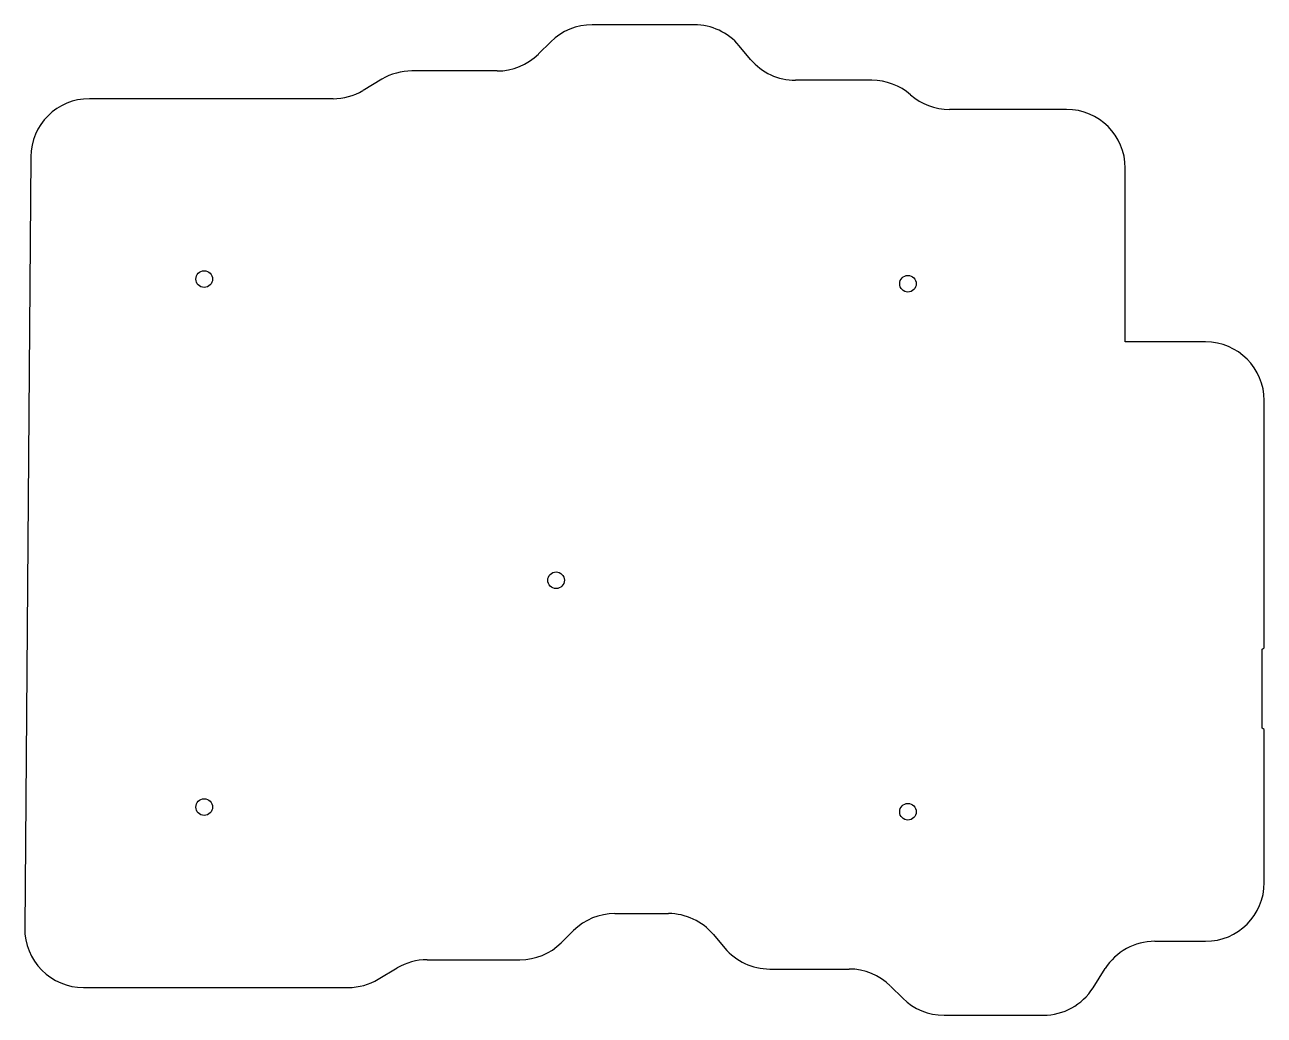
# Model space of a CAD drawing. Header units: millimetres. Extents: x -10 to 124, y -13 to 94.
import ezdxf

# ---------------------------------------------------------------- set-up
doc = ezdxf.new("R2010")
doc.units = ezdxf.units.MM
doc.layers.get('0').update_dxf_attribs({"linetype": 'CONTINUOUS'})

msp = doc.modelspace()

# ---------------------------------------------------------------- linework, layer by layer
for p, q in [((62.59, 94.2), (51.53, 94.2)), ((47.06, 92.36), (45.72, 91.04)), ((68.69, 90.46), (67.45, 91.94)), ((41.25, 89.2), (32.02, 89.2)), ((28.78, 88.31), (26.73, 87.09)), ((81.82, 88.2), (73.55, 88.2)), ((23.48, 86.2), (-2.9, 86.2)), ((102.9, 85.04), (90.21, 85.04)), ((-9.25, 79.9), (-9.9, -3.6)), ((109.25, 59.87), (109.25, 78.69)), ((117.95, 59.87), (109.25, 59.87)), ((124.3, 26.77), (124.3, 53.52)), ((124.07, 18.08), (124.07, 26.63)), ((124.3, 1.35), (124.3, 17.94)), ((54, -2), (59.8, -2)), ((48.19, -5.16), (49.53, -3.84)), ((64.66, -4.26), (65.9, -5.74)), ((112.45, -5), (117.95, -5)), ((28.37, -9.11), (30.42, -7.89)), ((33.67, -7), (43.72, -7)), ((70.76, -8), (79.35, -8)), ((105.77, -10.04), (107.09, -7.96)), ((-3.55, -10), (25.13, -10)), ((83.82, -9.84), (85.16, -11.16)), ((89.63, -13), (100.4, -13))]:
    msp.add_line(p, q)
for centre in [(9.53, 66.68), (85.73, 66.17), (47.63, 34.08), (9.53, 9.53), (85.73, 9.02)]:
    msp.add_circle(centre, 0.9)
for centre, start, end in [((51.53, 87.85), 90, 134.7149), ((62.59, 87.85), 40.0862, 90), ((41.25, 95.55), 270, 314.7149), ((73.55, 94.55), 220.0862, 270), ((32.02, 82.85), 90, 120.7128), ((81.82, 81.85), 48.6763, 90), ((-2.9, 79.85), 90, 179.5541), ((23.48, 92.55), 270, 300.7128), ((90.21, 91.39), 228.6763, 270), ((102.9, 78.69), 0, 90), ((117.95, 53.52), 0, 90), ((120.95, 32.16), 299.3934, 301.8407), ((120.95, 12.54), 58.1593, 60.6066), ((117.95, 1.35), -90, 0), ((54, -8.35), 90, 134.7149), ((59.8, -8.35), 40.0862, 90), ((-3.55, -3.65), 179.5541, 270), ((43.72, -0.65), 270, 314.7149), ((112.45, -11.35), 90, 147.7378), ((70.76, -1.65), 220.0862, 270), ((33.67, -13.35), 90, 120.7128), ((79.35, -14.35), 45.2851, 90), ((25.13, -3.65), 270, 300.7128), ((100.4, -6.65), 270, 327.7378), ((89.63, -6.65), 225.2851, 270)]:
    msp.add_arc(centre, 6.35, start, end)

doc.saveas('drawing.dxf')
